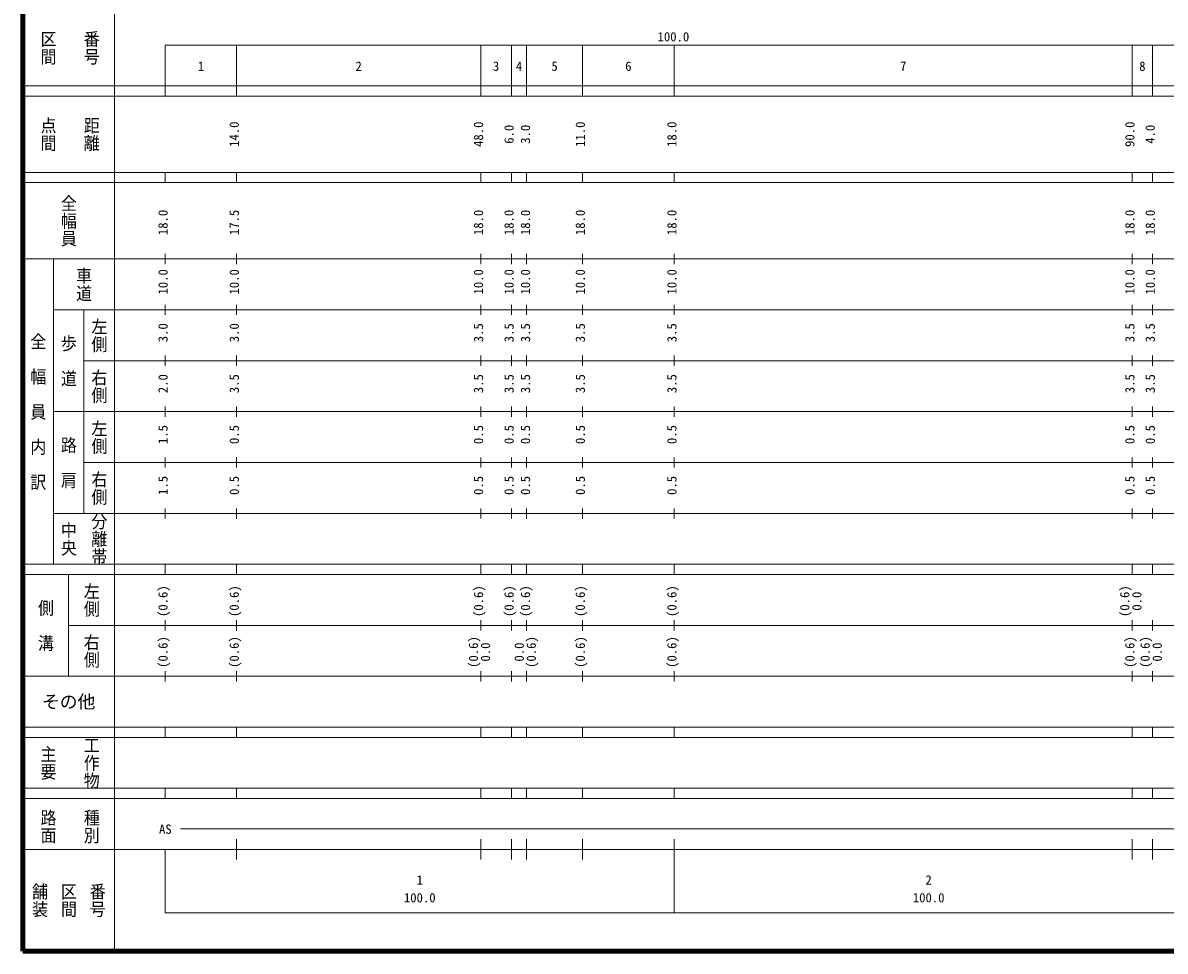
# Model space of a CAD drawing. Units: millimetres on the paper, enlarged 1000 times. Extents: x 40000 to 680000, y 20000 to 380000.
# Drawn here: x 40000 to 264478, y 20000 to 202388 of the extents above; entities that cross this region are included whole.
import ezdxf
from ezdxf.enums import TextEntityAlignment as Align

# ---------------------------------------------------------------- set-up
doc = ezdxf.new("R2010")
doc.units = ezdxf.units.MM
doc.header["$LTSCALE"] = 1000
doc.layers.add('M-TTL', color=2, linetype='Continuous', lineweight=140)
doc.layers.add('M-TTL-BAND', color=7, linetype='Continuous', lineweight=13)
doc.styles.add('@ＭＳ ゴシック', font='')
doc.styles.add('ＭＳ ゴシック', font='')
doc.styles.get('@ＭＳ ゴシック').set_extended_font_data('@MS Gothic')
doc.styles.get('ＭＳ ゴシック').set_extended_font_data('MS Gothic')

msp = doc.modelspace()

# ---------------------------------------------------------------- linework, layer by layer
at = {"layer": 'M-TTL'}
for p, q in [((40000, 380000), (40000, 20000)), ((40000, 20000), (680000, 20000))]:
    msp.add_line(p, q, dxfattribs=at)
at = {"layer": 'M-TTL-BAND'}
for p, q in [((58000, 370000), (58000, 20000)), ((68000, 198000), (579000, 198000)), ((68000, 198000), (68000, 188000)), ((82000, 188000), (82000, 198000)), ((130000, 188000), (130000, 198000)), ((136000, 188000), (136000, 198000)), ((139000, 188000), (139000, 198000)), ((150000, 188000), (150000, 198000)), ((168000, 188000), (168000, 198000)), ((258000, 188000), (258000, 198000)), ((262000, 188000), (262000, 198000)), ((40000, 190000), (579000, 190000)), ((40000, 188000), (579000, 188000)), ((40000, 173000), (579000, 173000)), ((68000, 171000), (68000, 173000)), ((82000, 171000), (82000, 173000)), ((130000, 171000), (130000, 173000)), ((136000, 171000), (136000, 173000)), ((139000, 171000), (139000, 173000)), ((150000, 171000), (150000, 173000)), ((168000, 171000), (168000, 173000)), ((258000, 171000), (258000, 173000)), ((262000, 171000), (262000, 173000)), ((40000, 171000), (579000, 171000)), ((40000, 156000), (579000, 156000)), ((46000, 96000), (46000, 156000)), ((68000, 155000), (68000, 157000)), ((82000, 155000), (82000, 157000)), ((130000, 155000), (130000, 157000)), ((136000, 155000), (136000, 157000)), ((139000, 155000), (139000, 157000)), ((150000, 155000), (150000, 157000)), ((168000, 155000), (168000, 157000)), ((258000, 155000), (258000, 157000)), ((262000, 155000), (262000, 157000)), ((46000, 146000), (579000, 146000)), ((52000, 146000), (52000, 106000)), ((68000, 145000), (68000, 147000)), ((82000, 145000), (82000, 147000)), ((130000, 145000), (130000, 147000)), ((136000, 145000), (136000, 147000)), ((139000, 145000), (139000, 147000)), ((150000, 145000), (150000, 147000)), ((168000, 145000), (168000, 147000)), ((258000, 145000), (258000, 147000)), ((262000, 145000), (262000, 147000)), ((68000, 135000), (68000, 137000)), ((82000, 135000), (82000, 137000)), ((130000, 135000), (130000, 137000)), ((136000, 135000), (136000, 137000)), ((139000, 135000), (139000, 137000)), ((150000, 135000), (150000, 137000)), ((168000, 135000), (168000, 137000)), ((258000, 135000), (258000, 137000)), ((262000, 135000), (262000, 137000)), ((52000, 136000), (579000, 136000)), ((46000, 126000), (579000, 126000)), ((68000, 125000), (68000, 127000)), ((82000, 125000), (82000, 127000)), ((130000, 125000), (130000, 127000)), ((136000, 125000), (136000, 127000)), ((139000, 125000), (139000, 127000)), ((150000, 125000), (150000, 127000)), ((168000, 125000), (168000, 127000)), ((258000, 125000), (258000, 127000)), ((262000, 125000), (262000, 127000)), ((68000, 115000), (68000, 117000)), ((82000, 115000), (82000, 117000)), ((130000, 115000), (130000, 117000)), ((136000, 115000), (136000, 117000)), ((139000, 115000), (139000, 117000)), ((150000, 115000), (150000, 117000)), ((168000, 115000), (168000, 117000)), ((258000, 115000), (258000, 117000)), ((262000, 115000), (262000, 117000)), ((52000, 116000), (579000, 116000)), ((46000, 106000), (579000, 106000)), ((68000, 105000), (68000, 107000)), ((82000, 105000), (82000, 107000)), ((130000, 105000), (130000, 107000)), ((136000, 105000), (136000, 107000)), ((139000, 105000), (139000, 107000)), ((150000, 105000), (150000, 107000)), ((168000, 105000), (168000, 107000)), ((258000, 105000), (258000, 107000)), ((262000, 105000), (262000, 107000)), ((40000, 96000), (579000, 96000)), ((68000, 94000), (68000, 96000)), ((82000, 94000), (82000, 96000)), ((130000, 94000), (130000, 96000)), ((136000, 94000), (136000, 96000)), ((139000, 94000), (139000, 96000)), ((150000, 94000), (150000, 96000)), ((168000, 94000), (168000, 96000)), ((258000, 94000), (258000, 96000)), ((262000, 94000), (262000, 96000)), ((40000, 94000), (579000, 94000)), ((49000, 94000), (49000, 74000)), ((49000, 84000), (579000, 84000)), ((68000, 83000), (68000, 85000)), ((82000, 83000), (82000, 85000)), ((130000, 83000), (130000, 85000)), ((136000, 83000), (136000, 85000)), ((139000, 83000), (139000, 85000)), ((150000, 83000), (150000, 85000)), ((168000, 83000), (168000, 85000)), ((258000, 83000), (258000, 85000)), ((262000, 83000), (262000, 85000)), ((68000, 73000), (68000, 75000)), ((82000, 73000), (82000, 75000)), ((130000, 73000), (130000, 75000)), ((136000, 73000), (136000, 75000)), ((139000, 73000), (139000, 75000)), ((150000, 73000), (150000, 75000)), ((168000, 73000), (168000, 75000)), ((258000, 73000), (258000, 75000)), ((262000, 73000), (262000, 75000)), ((40000, 74000), (579000, 74000)), ((40000, 64000), (579000, 64000)), ((68000, 62000), (68000, 64000)), ((82000, 62000), (82000, 64000)), ((130000, 62000), (130000, 64000)), ((136000, 62000), (136000, 64000)), ((139000, 62000), (139000, 64000)), ((150000, 62000), (150000, 64000)), ((168000, 62000), (168000, 64000)), ((258000, 62000), (258000, 64000)), ((262000, 62000), (262000, 64000)), ((40000, 62000), (579000, 62000)), ((40000, 52000), (579000, 52000)), ((68000, 50000), (68000, 52000)), ((82000, 50000), (82000, 52000)), ((130000, 50000), (130000, 52000)), ((136000, 50000), (136000, 52000)), ((139000, 50000), (139000, 52000)), ((150000, 50000), (150000, 52000)), ((168000, 50000), (168000, 52000)), ((258000, 50000), (258000, 52000)), ((262000, 50000), (262000, 52000)), ((40000, 50000), (579000, 50000)), ((71000, 44000), (465000, 44000)), ((82000, 38000), (82000, 42000)), ((130000, 38000), (130000, 42000)), ((136000, 38000), (136000, 42000)), ((139000, 38000), (139000, 42000)), ((150000, 38000), (150000, 42000)), ((168000, 27500), (168000, 42000)), ((258000, 38000), (258000, 42000)), ((262000, 38000), (262000, 42000)), ((40000, 40000), (579000, 40000)), ((68000, 40000), (68000, 27500)), ((68000, 27500), (579000, 27500))]:
    msp.add_line(p, q, dxfattribs=at)

# ---------------------------------------------------------------- texts
at = {"layer": 'M-TTL-BAND', "style": '@ＭＳ ゴシック', "width": 1.1}
for s, p in [('区間', (45000, 197500)), ('番号', (53500, 197500)), ('点間', (45000, 180500)), ('距離', (53500, 180500)), ('全幅員', (49000, 163500)), ('車道', (52000, 151000)), ('左側', (55000, 141000)), ('全\u3000幅\u3000員\u3000内\u3000訳', (43000, 126000)), ('歩\u3000道', (49000, 136000)), ('右側', (55000, 131000)), ('左側', (55000, 121000)), ('路\u3000肩', (49000, 116000)), ('右側', (55000, 111000)), ('分離帯', (55000, 101000)), ('中央', (49000, 101000)), ('左側', (53500, 89000)), ('側\u3000溝', (44500, 84000)), ('右側', (53500, 79000)), ('工作物', (53500, 57000)), ('主要', (45000, 57000)), ('路面', (45000, 44500)), ('種別', (53500, 44500)), ('舗装', (43333, 30000)), ('区間', (49000, 30000)), ('番号', (54667, 30000))]:
    msp.add_text(s, height=2303, rotation=270, dxfattribs=at).set_placement(p, align=Align.MIDDLE_CENTER)
at = {"layer": 'M-TTL-BAND', "style": 'ＭＳ ゴシック'}
for s, p in [('100.0', (167844, 198195)), ('1', (75000, 192405)), ('2', (106000, 192405)), ('3', (133000, 192405)), ('4', (137500, 192405)), ('5', (144500, 192405)), ('6', (159000, 192405)), ('7', (213000, 192405)), ('8', (260000, 192405)), ('AS', (68000, 42500)), ('1', (118000, 32523)), ('2', (218000, 32523)), ('100.0', (118000, 29033)), ('100.0', (218000, 29033))]:
    msp.add_text(s, height=1833, dxfattribs=at).set_placement(p, align=Align.BOTTOM_CENTER)
for s, p in [('14.0', (83000, 180500)), ('48.0', (131000, 180500)), ('6.0', (137000, 180500)), ('3.0', (140230, 180500)), ('11.0', (151000, 180500)), ('18.0', (169000, 180500)), ('90.0', (259000, 180500)), ('4.0', (263000, 180500)), ('18.0', (69000, 163174)), ('17.5', (83000, 163174)), ('18.0', (131000, 163174)), ('18.0', (137000, 163174)), ('18.0', (140230, 163174)), ('18.0', (151000, 163174)), ('18.0', (169000, 163174)), ('18.0', (259000, 163174)), ('18.0', (263000, 163174)), ('10.0', (69000, 151500)), ('10.0', (83000, 151500)), ('10.0', (131000, 151500)), ('10.0', (137000, 151500)), ('10.0', (140230, 151500)), ('10.0', (151000, 151500)), ('10.0', (169000, 151500)), ('10.0', (259000, 151500)), ('10.0', (263000, 151500)), ('3.0', (69000, 141500)), ('3.0', (83000, 141500)), ('3.5', (131000, 141500)), ('3.5', (137000, 141500)), ('3.5', (140230, 141500)), ('3.5', (151000, 141500)), ('3.5', (169000, 141500)), ('3.5', (259000, 141500)), ('3.5', (263000, 141500)), ('2.0', (69000, 131500)), ('3.5', (83000, 131500)), ('3.5', (131000, 131500)), ('3.5', (137000, 131500)), ('3.5', (140230, 131500)), ('3.5', (151000, 131500)), ('3.5', (169000, 131500)), ('3.5', (259000, 131500)), ('3.5', (263000, 131500)), ('1.5', (69000, 121500)), ('0.5', (83000, 121500)), ('0.5', (131000, 121500)), ('0.5', (137000, 121500)), ('0.5', (140230, 121500)), ('0.5', (151000, 121500)), ('0.5', (169000, 121500)), ('0.5', (259000, 121500)), ('0.5', (263000, 121500)), ('1.5', (69000, 111500)), ('0.5', (83000, 111500)), ('0.5', (131000, 111500)), ('0.5', (137000, 111500)), ('0.5', (140230, 111500)), ('0.5', (151000, 111500)), ('0.5', (169000, 111500)), ('0.5', (259000, 111500)), ('0.5', (263000, 111500)), ('(0.6)', (69000, 88764)), ('(0.6)', (83000, 88764)), ('(0.6)', (131000, 88764)), ('(0.6)', (137000, 88764)), ('(0.6)', (140230, 88764)), ('(0.6)', (151000, 88764)), ('(0.6)', (169000, 88764)), ('(0.6)', (258000, 88764)), ('0.0', (260370, 88764)), ('(0.6)', (69000, 78764)), ('(0.6)', (83000, 78764)), ('(0.6)', (130000, 78764)), ('(0.6)', (141370, 78764)), ('(0.6)', (151000, 78764)), ('(0.6)', (169000, 78764)), ('(0.6)', (259000, 78764)), ('(0.6)', (262000, 78764)), ('0.0', (132370, 78764)), ('0.0', (139000, 78764)), ('0.0', (264370, 78764))]:
    msp.add_text(s, height=1833, rotation=90, dxfattribs=at).set_placement(p, align=Align.BOTTOM_CENTER)
msp.add_text('その他', height=2566, dxfattribs=at).set_placement((49000, 69000), align=Align.MIDDLE_CENTER)

doc.saveas('drawing.dxf')
